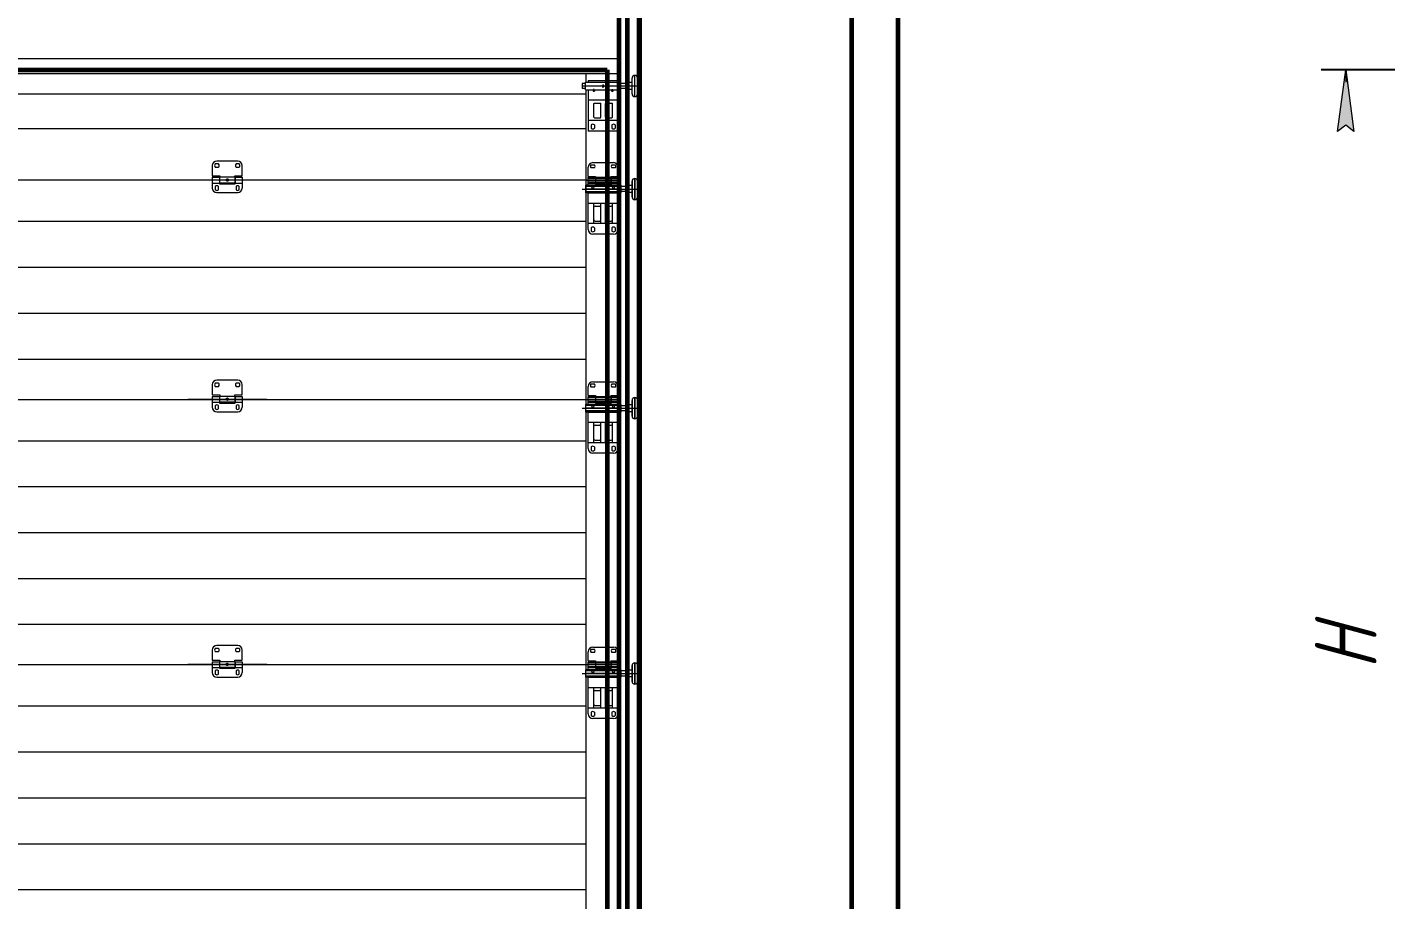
# Model space of a CAD drawing. Header units: millimetres. Extents: x 0 to 1680, y 0 to 594.
# Drawn here: x 110.4 to 220.8, y 412 to 482.9 of the extents above; entities that cross this region are included whole.
import ezdxf

# ---------------------------------------------------------------- set-up
doc = ezdxf.new("R2010")
doc.units = ezdxf.units.MM
for name, pattern in [('K5LT_AXLED', [19.5, 15, -1.5, 1.5, -1.5]), ('K5LT_BASIC', [0]), ('K5LT_THIN', [0]), ('K5LT_THIN_INCLUDED_TO_HATCHING', [0])]:
    doc.linetypes.add(name, pattern=pattern)
doc.layers.add('Системный слой', color=7, linetype='Continuous')
doc.styles.add('KDIMTEXTSTYLE', font='GOST_AU.SHX', dxfattribs={"width": 0.96, "oblique": 15, "height": 5})
doc.dimstyles.new('KDIMSTYLE (0.03)', dxfattribs={"dimtxt": 5, "dimasz": 1, "dimexe": 2, "dimexo": 0, "dimgap": 1, "dimtad": 1, "dimlfac": 40, "dimtxsty": 'KDIMTEXTSTYLE', "dimsah": 1, "dimcen": 0, "dimdle": 1, "dimadec": 0, "dimazin": 0, "dimtfac": 0.667, "dimtmove": 0, "dimatfit": 3, "dimfxl": 1, "dimtvp": 1, "dimtolj": 1, "dimtzin": 0, "dimarcsym": 0})

# ---------------------------------------------------------------- blocks, each defined once
blk = doc.blocks.new('U6')
at = {"layer": 'Системный слой', "color": 7, "linetype": 'K5LT_THIN_INCLUDED_TO_HATCHING', "lineweight": 18}
for p, q in [((157.01, 467), (157.01, 468.65)), ((157.39, 467), (157.39, 468.65))]:
    blk.add_line(p, q, dxfattribs=at)
blk = doc.blocks.new('U7')
at = {"layer": 'Системный слой', "color": 7, "linetype": 'K5LT_THIN_INCLUDED_TO_HATCHING', "lineweight": 18}
for p, q in [((156.45, 467), (156.45, 468.65)), ((157.95, 467), (157.95, 468.65))]:
    blk.add_line(p, q, dxfattribs=at)
blk = doc.blocks.new('U8')
at = {"layer": 'Системный слой', "color": 7, "linetype": 'K5LT_THIN_INCLUDED_TO_HATCHING', "lineweight": 18}
for p, q in [((157.01, 449.19), (157.01, 450.84)), ((157.39, 449.19), (157.39, 450.84))]:
    blk.add_line(p, q, dxfattribs=at)
blk = doc.blocks.new('U9')
at = {"layer": 'Системный слой', "color": 7, "linetype": 'K5LT_THIN_INCLUDED_TO_HATCHING', "lineweight": 18}
for p, q in [((156.45, 449.19), (156.45, 450.84)), ((157.95, 449.19), (157.95, 450.84))]:
    blk.add_line(p, q, dxfattribs=at)
blk = doc.blocks.new('U10')
at = {"layer": 'Системный слой', "color": 7, "linetype": 'K5LT_THIN_INCLUDED_TO_HATCHING', "lineweight": 18}
for p, q in [((157.01, 427.63), (157.01, 429.27)), ((157.39, 427.63), (157.39, 429.27))]:
    blk.add_line(p, q, dxfattribs=at)
blk = doc.blocks.new('U11')
at = {"layer": 'Системный слой', "color": 7, "linetype": 'K5LT_THIN_INCLUDED_TO_HATCHING', "lineweight": 18}
for p, q in [((156.45, 427.63), (156.45, 429.27)), ((157.95, 427.63), (157.95, 429.27))]:
    blk.add_line(p, q, dxfattribs=at)
blk = doc.blocks.new('KDIMARROW_01')
at = {"layer": 'Системный слой'}
blk.add_hatch(color=0, dxfattribs=at).paths.add_polyline_path([(0, 0), (-5, 0.66), (-4.5, 0), (-5, -0.66)])
at = {"layer": 'Системный слой', "color": 0, "linetype": 'K5LT_THIN', "lineweight": 18}
for p, q in [((-4.5, 0), (-5, 0.66)), ((-5, 0.66), (0, 0)), ((0, 0), (-5, -0.66)), ((-5, -0.66), (-4.5, 0)), ((0, 0), (-1, 0))]:
    blk.add_line(p, q, dxfattribs=at)

msp = doc.modelspace()

# ---------------------------------------------------------------- linework, layer by layer
at = {"layer": 'Системный слой', "color": 5, "linetype": 'K5LT_BASIC', "lineweight": 60, "true_color": 0x0000ff}
for p, q in [((181.14574, 576.26284), (181.14574, 381.97534)), ((177.39574, 385.72534), (177.39574, 572.51284)), ((158.49574, 390.02559), (158.49574, 565.95034)), ((159.17074, 390.02559), (159.17074, 565.95034)), ((160.10824, 565.95034), (160.10824, 389.93578)), ((160.18324, 389.93578), (160.18324, 565.95034)), ((63.77074, 479.47534), (157.52074, 479.47534)), ((157.52074, 479.47534), (157.52074, 385.72534))]:
    msp.add_line(p, q, dxfattribs=at)
at = {"layer": 'Системный слой', "color": 7, "linetype": 'K5LT_THIN_INCLUDED_TO_HATCHING', "lineweight": 18}
for p, q in [((74.28772, 480.41284), (140.41086, 480.41284)), ((133.98022, 480.41284), (158.49574, 480.41284)), ((158.49574, 386.77146), (158.49574, 480.41284)), ((74.28772, 479.17534), (140.41086, 479.17534)), ((133.98022, 479.17534), (158.49574, 479.17534)), ((155.83216, 478.48786), (155.83216, 479.17534)), ((155.49574, 478.3752), (155.49574, 477.9627)), ((155.77699, 478.3752), (155.49574, 478.3752)), ((155.49574, 478.16895), (159.99574, 478.16895)), ((155.77699, 478.48786), (158.62699, 478.48786)), ((155.77699, 477.85004), (155.77699, 478.48786)), ((155.98324, 478.61879), (158.42074, 478.61879)), ((155.98324, 478.61879), (155.98324, 478.48786)), ((157.20199, 478.00347), (157.20199, 478.29962)), ((158.42074, 478.61879), (158.42074, 478.48786)), ((158.62699, 477.85004), (158.62699, 478.48786)), ((159.05824, 478.3752), (158.62699, 478.3752)), ((159.05824, 478.4502), (159.05824, 477.8877)), ((159.05824, 478.4502), (159.30199, 478.4502)), ((159.54574, 478.4502), (159.30199, 478.4502)), ((159.54574, 477.53145), (159.54574, 478.80645)), ((159.77074, 477.30645), (159.77074, 479.03145)), ((159.99574, 477.53145), (159.99574, 478.80645)), ((155.82411, 477.50733), (65.48661, 477.50733)), ((155.77699, 477.9627), (155.49574, 477.9627)), ((155.77699, 477.85004), (158.62699, 477.85004)), ((155.83216, 452.28396), (155.83216, 477.85004)), ((155.98324, 477.85004), (155.98324, 474.49379)), ((155.98324, 477.04415), (158.42074, 477.04415)), ((155.98324, 477.04415), (158.42074, 477.04415)), ((156.45199, 477.68955), (156.45199, 477.93169)), ((157.95199, 477.70384), (157.95199, 477.91546)), ((158.42074, 477.85004), (158.42074, 474.49379)), ((159.05824, 477.9627), (158.62699, 477.9627)), ((159.05824, 477.8877), (159.30199, 477.8877)), ((159.54574, 477.8877), (159.30199, 477.8877)), ((156.45199, 476.74507), (156.48949, 476.78257)), ((156.45199, 475.62775), (156.45199, 476.74507)), ((156.48949, 476.78257), (156.97699, 476.78257)), ((156.97699, 476.78257), (157.01449, 476.74507)), ((157.01449, 475.62775), (157.01449, 476.74507)), ((157.38949, 476.74507), (157.42699, 476.78257)), ((157.38949, 475.62775), (157.38949, 476.74507)), ((157.42699, 476.78257), (157.91449, 476.78257)), ((157.91449, 476.78257), (157.95199, 476.74507)), ((157.95199, 475.62775), (157.95199, 476.74507)), ((155.98324, 475.37932), (158.42074, 475.37932)), ((156.22699, 475.00269), (156.22699, 474.73489)), ((156.45199, 475.62775), (156.48949, 475.59025)), ((156.48949, 475.59025), (156.97699, 475.59025)), ((156.48949, 475.00269), (156.48949, 474.73489)), ((156.97699, 475.59025), (157.01449, 475.62775)), ((157.38949, 475.62775), (157.42699, 475.59025)), ((157.42699, 475.59025), (157.91449, 475.59025)), ((157.91449, 475.59025), (157.95199, 475.62775)), ((157.91449, 475.00269), (157.91449, 474.73489)), ((158.17699, 475.00269), (158.17699, 474.73489)), ((155.82411, 474.67608), (65.48661, 474.67608)), ((158.42074, 474.49379), (155.98324, 474.49379)), ((125.43949, 471.69396), (125.43949, 470.86896)), ((125.94839, 471.82521), (125.68059, 471.82521)), ((125.68059, 471.56271), (125.94839, 471.56271)), ((127.50199, 472.06896), (125.81449, 472.06896)), ((127.63589, 471.82521), (127.36809, 471.82521)), ((127.36809, 471.56271), (127.63589, 471.56271)), ((127.87699, 470.86896), (127.87699, 471.69396)), ((155.98324, 470.80896), (155.98324, 471.55896)), ((156.22434, 471.76521), (156.49214, 471.76521)), ((156.49214, 471.50271), (156.22434, 471.50271)), ((156.35824, 471.93396), (158.04574, 471.93396)), ((157.91184, 471.76521), (158.17964, 471.76521)), ((158.17964, 471.50271), (157.91184, 471.50271)), ((158.42074, 470.80896), (158.42074, 471.55896)), ((155.86234, 470.50896), (65.52484, 470.50896)), ((125.43949, 470.86896), (126.03949, 470.86896)), ((125.43949, 470.74334), (125.43949, 470.27459)), ((125.43949, 470.74334), (126.02074, 470.74334)), ((126.02074, 470.74334), (126.02074, 470.27459)), ((126.03949, 470.64021), (126.02074, 470.64021)), ((126.03949, 470.37771), (126.02074, 470.37771)), ((126.03949, 470.86896), (126.03949, 470.74896)), ((126.03949, 470.26896), (126.03949, 470.74896)), ((127.27699, 470.74896), (126.03949, 470.74896)), ((127.27699, 470.86896), (127.87699, 470.86896)), ((127.27699, 470.74896), (127.27699, 470.86896)), ((127.27699, 470.74896), (127.27699, 470.26896)), ((127.29574, 470.64021), (127.27699, 470.64021)), ((127.29574, 470.37771), (127.27699, 470.37771)), ((127.29574, 470.74334), (127.87699, 470.74334)), ((127.29574, 470.74334), (127.29574, 470.27459)), ((127.87699, 470.74334), (127.87699, 470.27459)), ((155.84164, 470.50896), (156.70854, 470.50896)), ((158.53324, 470.48084), (155.90824, 470.48084)), ((155.98324, 470.80896), (156.58324, 470.80896)), ((155.98324, 470.74379), (158.42074, 470.74379)), ((155.98324, 470.74334), (156.56449, 470.74334)), ((155.98324, 470.09646), (155.98324, 470.74334)), ((155.98324, 470.64959), (157.83949, 470.64959)), ((155.98324, 470.36834), (157.83949, 470.36834)), ((156.56449, 470.74334), (156.56449, 470.19675)), ((156.56449, 470.64959), (156.58324, 470.64959)), ((156.56449, 470.36834), (156.58324, 470.36834)), ((156.58324, 470.80896), (156.58324, 470.27459)), ((156.58324, 470.74334), (157.82074, 470.74334)), ((157.75369, 470.50896), (158.60302, 470.50896)), ((157.82074, 470.80896), (158.42074, 470.80896)), ((157.82074, 470.80896), (157.82074, 470.27459)), ((157.82074, 470.64959), (157.83949, 470.64959)), ((157.82074, 470.36834), (157.83949, 470.36834)), ((157.83949, 470.74334), (157.83949, 470.19675)), ((157.83949, 470.74334), (158.42074, 470.74334)), ((157.83949, 470.64959), (158.42074, 470.64959)), ((157.83949, 470.36834), (158.42074, 470.36834)), ((158.42074, 470.74334), (158.42074, 470.09646)), ((159.54574, 469.14959), (159.54574, 470.42459)), ((159.54574, 470.42459), (159.54574, 469.14959)), ((159.77074, 468.92459), (159.77074, 470.64959)), ((159.77074, 470.64959), (159.77074, 468.92459)), ((159.99574, 469.14959), (159.99574, 470.42459)), ((159.99574, 470.42459), (159.99574, 469.14959)), ((125.43949, 470.27459), (126.02074, 470.27459)), ((125.43949, 470.27459), (125.43949, 469.87146)), ((125.68324, 470.00536), (125.68324, 469.73756)), ((125.81449, 469.49646), (127.50199, 469.49646)), ((125.94574, 469.73756), (125.94574, 470.00536)), ((126.02074, 470.27459), (126.02074, 470.20896)), ((126.02074, 470.20896), (127.29574, 470.20896)), ((127.27699, 470.26896), (126.03949, 470.26896)), ((127.29574, 470.27459), (127.87699, 470.27459)), ((127.29574, 470.20896), (127.29574, 470.27459)), ((127.37074, 470.00536), (127.37074, 469.73756)), ((127.63324, 469.73756), (127.63324, 470.00536)), ((127.87699, 470.27459), (127.87699, 469.87146)), ((155.49574, 469.78709), (159.99574, 469.78709)), ((155.49574, 469.78709), (159.99574, 469.78709)), ((155.77699, 470.09646), (155.77699, 469.47771)), ((158.62699, 470.09646), (155.77699, 470.09646)), ((158.62699, 470.00271), (155.77699, 470.00271)), ((158.62699, 469.78709), (155.77699, 469.78709)), ((158.62699, 469.57146), (155.77699, 469.57146)), ((158.62699, 469.47771), (155.77699, 469.47771)), ((155.98324, 470.27459), (156.56449, 470.27459)), ((155.98324, 466.50584), (155.98324, 469.47771)), ((155.98324, 469.47771), (158.42074, 469.47771)), ((157.83949, 470.19675), (156.56449, 470.19675)), ((156.58324, 470.27459), (157.82074, 470.27459)), ((157.83949, 470.27459), (158.42074, 470.27459)), ((158.42074, 469.47771), (158.42074, 466.50584)), ((158.62699, 470.09646), (158.62699, 469.47771)), ((159.05824, 469.99334), (158.62699, 469.99334)), ((159.05824, 469.99334), (158.62699, 469.99334)), ((159.05824, 469.58084), (158.62699, 469.58084)), ((159.05824, 469.58084), (158.62699, 469.58084)), ((159.05824, 470.06834), (159.05824, 469.50584)), ((159.05824, 470.06834), (159.30199, 470.06834)), ((159.05824, 469.50584), (159.05824, 470.06834)), ((159.05824, 470.06834), (159.30199, 470.06834)), ((159.05824, 469.50584), (159.30199, 469.50584)), ((159.05824, 469.50584), (159.30199, 469.50584)), ((159.54574, 470.06834), (159.30199, 470.06834)), ((159.54574, 470.06834), (159.30199, 470.06834)), ((159.54574, 469.50584), (159.30199, 469.50584)), ((159.54574, 469.50584), (159.30199, 469.50584)), ((155.98324, 468.64753), (158.42074, 468.64753)), ((156.54574, 468.40917), (156.92074, 468.40917)), ((157.48324, 468.40917), (157.85824, 468.40917)), ((155.82411, 467.13858), (65.48661, 467.13858)), ((155.98324, 467.00438), (158.42074, 467.00438)), ((156.54574, 467.18542), (156.92074, 467.18542)), ((157.48324, 467.18542), (157.85824, 467.18542)), ((156.22699, 466.63974), (156.22699, 466.37194)), ((158.04574, 466.13084), (156.35824, 466.13084)), ((156.48949, 466.63974), (156.48949, 466.37194)), ((157.91449, 466.63974), (157.91449, 466.37194)), ((158.17699, 466.63974), (158.17699, 466.37194)), ((155.82411, 463.40733), (65.48661, 463.40733)), ((155.82411, 459.67608), (65.48661, 459.67608)), ((155.82411, 455.94483), (65.48661, 455.94483)), ((155.82411, 455.94483), (65.48661, 455.94483)), ((125.43949, 453.88146), (125.43949, 453.05646)), ((125.94839, 454.01271), (125.68059, 454.01271)), ((125.68059, 453.75021), (125.94839, 453.75021)), ((127.50199, 454.25646), (125.81449, 454.25646)), ((127.63589, 454.01271), (127.36809, 454.01271)), ((127.36809, 453.75021), (127.63589, 453.75021)), ((127.87699, 453.05646), (127.87699, 453.88146)), ((155.98324, 452.99646), (155.98324, 453.74646)), ((156.22434, 453.95271), (156.49214, 453.95271)), ((156.35824, 454.12146), (158.04574, 454.12146)), ((157.91184, 453.95271), (158.17964, 453.95271)), ((158.42074, 452.99646), (158.42074, 453.74646)), ((62.83324, 452.69646), (155.83216, 452.69646)), ((125.43949, 453.05646), (126.03949, 453.05646)), ((125.43949, 452.93084), (125.43949, 452.46209)), ((125.43949, 452.93084), (126.02074, 452.93084)), ((126.02074, 452.93084), (126.02074, 452.46209)), ((126.03949, 452.82771), (126.02074, 452.82771)), ((126.03949, 453.05646), (126.03949, 452.93646)), ((126.03949, 452.45646), (126.03949, 452.93646)), ((127.27699, 452.93646), (126.03949, 452.93646)), ((127.27699, 453.05646), (127.87699, 453.05646)), ((127.27699, 452.93646), (127.27699, 453.05646)), ((127.27699, 452.93646), (127.27699, 452.45646)), ((127.29574, 452.82771), (127.27699, 452.82771)), ((127.29574, 452.93084), (127.87699, 452.93084)), ((127.29574, 452.93084), (127.29574, 452.46209)), ((127.87699, 452.93084), (127.87699, 452.46209)), ((155.84164, 452.69646), (156.70854, 452.69646)), ((158.53324, 452.66834), (155.90824, 452.66834)), ((155.98324, 452.99646), (156.58324, 452.99646)), ((155.98324, 452.93084), (156.56449, 452.93084)), ((155.98324, 452.28396), (155.98324, 452.93084)), ((155.98324, 452.83709), (157.83949, 452.83709)), ((156.49214, 453.69021), (156.22434, 453.69021)), ((156.56449, 452.93084), (156.56449, 452.38425)), ((156.56449, 452.83709), (156.58324, 452.83709)), ((156.58324, 452.99646), (156.58324, 452.46209)), ((156.58324, 452.93084), (157.82074, 452.93084)), ((157.75369, 452.69646), (158.60302, 452.69646)), ((157.82074, 452.99646), (158.42074, 452.99646)), ((157.82074, 452.99646), (157.82074, 452.46209)), ((157.82074, 452.83709), (157.83949, 452.83709)), ((157.83949, 452.93084), (157.83949, 452.38425)), ((157.83949, 452.93084), (158.42074, 452.93084)), ((157.83949, 452.83709), (158.42074, 452.83709)), ((158.17964, 453.69021), (157.91184, 453.69021)), ((158.42074, 452.93084), (158.42074, 452.28396)), ((159.77074, 451.11209), (159.77074, 452.83709)), ((159.77074, 452.83709), (159.77074, 451.11209)), ((125.43949, 452.46209), (126.02074, 452.46209)), ((125.43949, 452.46209), (125.43949, 452.05896)), ((125.68324, 452.19286), (125.68324, 451.92506)), ((125.81449, 451.68396), (127.50199, 451.68396)), ((125.94574, 451.92506), (125.94574, 452.19286)), ((126.03949, 452.56521), (126.02074, 452.56521)), ((126.02074, 452.46209), (126.02074, 452.39646)), ((126.02074, 452.39646), (127.29574, 452.39646)), ((127.27699, 452.45646), (126.03949, 452.45646)), ((127.29574, 452.56521), (127.27699, 452.56521)), ((127.29574, 452.46209), (127.87699, 452.46209)), ((127.29574, 452.39646), (127.29574, 452.46209)), ((127.37074, 452.19286), (127.37074, 451.92506)), ((127.63324, 451.92506), (127.63324, 452.19286)), ((127.87699, 452.46209), (127.87699, 452.05896)), ((155.49574, 451.97459), (159.99574, 451.97459)), ((155.49574, 451.97459), (159.99574, 451.97459)), ((155.77699, 452.28396), (155.77699, 451.66521)), ((158.62699, 452.28396), (155.77699, 452.28396)), ((158.62699, 452.19021), (155.77699, 452.19021)), ((158.62699, 451.97459), (155.77699, 451.97459)), ((158.62699, 451.75896), (155.77699, 451.75896)), ((158.62699, 451.66521), (155.77699, 451.66521)), ((155.83216, 430.72146), (155.83216, 451.66521)), ((155.98324, 452.55584), (157.83949, 452.55584)), ((155.98324, 452.46209), (156.56449, 452.46209)), ((155.98324, 448.69334), (155.98324, 451.66521)), ((155.98324, 451.66521), (158.42074, 451.66521)), ((156.56449, 452.55584), (156.58324, 452.55584)), ((157.83949, 452.38425), (156.56449, 452.38425)), ((156.58324, 452.46209), (157.82074, 452.46209)), ((157.82074, 452.55584), (157.83949, 452.55584)), ((157.83949, 452.55584), (158.42074, 452.55584)), ((157.83949, 452.46209), (158.42074, 452.46209)), ((158.42074, 451.66521), (158.42074, 448.69334)), ((158.62699, 452.28396), (158.62699, 451.66521)), ((159.05824, 452.18084), (158.62699, 452.18084)), ((159.05824, 452.18084), (158.62699, 452.18084)), ((159.05824, 451.76834), (158.62699, 451.76834)), ((159.05824, 451.76834), (158.62699, 451.76834)), ((159.05824, 452.25584), (159.05824, 451.69334)), ((159.05824, 452.25584), (159.30199, 452.25584)), ((159.05824, 451.69334), (159.05824, 452.25584)), ((159.05824, 452.25584), (159.30199, 452.25584)), ((159.05824, 451.69334), (159.30199, 451.69334)), ((159.05824, 451.69334), (159.30199, 451.69334)), ((159.54574, 452.25584), (159.30199, 452.25584)), ((159.54574, 452.25584), (159.30199, 452.25584)), ((159.54574, 451.69334), (159.30199, 451.69334)), ((159.54574, 451.69334), (159.30199, 451.69334)), ((159.54574, 451.33709), (159.54574, 452.61209)), ((159.54574, 452.61209), (159.54574, 451.33709)), ((159.99574, 451.33709), (159.99574, 452.61209)), ((159.99574, 452.61209), (159.99574, 451.33709)), ((155.98324, 450.83503), (158.42074, 450.83503)), ((156.54574, 450.59667), (156.92074, 450.59667)), ((157.48324, 450.59667), (157.85824, 450.59667)), ((156.54574, 449.37292), (156.92074, 449.37292)), ((157.48324, 449.37292), (157.85824, 449.37292)), ((155.82411, 449.30733), (65.48661, 449.30733)), ((155.98324, 449.19188), (158.42074, 449.19188)), ((156.22699, 448.82724), (156.22699, 448.55944)), ((158.04574, 448.31834), (156.35824, 448.31834)), ((156.48949, 448.82724), (156.48949, 448.55944)), ((157.91449, 448.82724), (157.91449, 448.55944)), ((158.17699, 448.82724), (158.17699, 448.55944)), ((155.82411, 445.57608), (65.48661, 445.57608)), ((155.82411, 441.84483), (65.48661, 441.84483)), ((155.82411, 438.11358), (65.48661, 438.11358)), ((155.82411, 434.38233), (65.48661, 434.38233)), ((125.43949, 432.31896), (125.43949, 431.49396)), ((125.94839, 432.45021), (125.68059, 432.45021)), ((125.68059, 432.18771), (125.94839, 432.18771)), ((127.50199, 432.69396), (125.81449, 432.69396)), ((127.63589, 432.45021), (127.36809, 432.45021)), ((127.36809, 432.18771), (127.63589, 432.18771)), ((127.87699, 431.49396), (127.87699, 432.31896)), ((155.98324, 431.43396), (155.98324, 432.18396)), ((156.22434, 432.39021), (156.49214, 432.39021)), ((156.49214, 432.12771), (156.22434, 432.12771)), ((156.35824, 432.55896), (158.04574, 432.55896)), ((157.91184, 432.39021), (158.17964, 432.39021)), ((158.17964, 432.12771), (157.91184, 432.12771)), ((158.42074, 431.43396), (158.42074, 432.18396)), ((65.49682, 431.13396), (155.83216, 431.13396)), ((125.43949, 431.49396), (126.03949, 431.49396)), ((125.43949, 431.36834), (125.43949, 430.89959)), ((125.43949, 431.36834), (126.02074, 431.36834)), ((125.43949, 430.89959), (126.02074, 430.89959)), ((125.43949, 430.89959), (125.43949, 430.49646)), ((125.68324, 430.63036), (125.68324, 430.36256)), ((125.94574, 430.36256), (125.94574, 430.63036)), ((126.02074, 431.36834), (126.02074, 430.89959)), ((126.03949, 431.26521), (126.02074, 431.26521)), ((126.03949, 431.00271), (126.02074, 431.00271)), ((126.02074, 430.89959), (126.02074, 430.83396)), ((126.02074, 430.83396), (127.29574, 430.83396)), ((126.03949, 431.49396), (126.03949, 431.37396)), ((126.03949, 430.89396), (126.03949, 431.37396)), ((127.27699, 431.37396), (126.03949, 431.37396)), ((127.27699, 430.89396), (126.03949, 430.89396)), ((127.27699, 431.49396), (127.87699, 431.49396)), ((127.27699, 431.37396), (127.27699, 431.49396)), ((127.27699, 431.37396), (127.27699, 430.89396)), ((127.29574, 431.26521), (127.27699, 431.26521)), ((127.29574, 431.00271), (127.27699, 431.00271)), ((127.29574, 431.36834), (127.87699, 431.36834)), ((127.29574, 431.36834), (127.29574, 430.89959)), ((127.29574, 430.89959), (127.87699, 430.89959)), ((127.29574, 430.83396), (127.29574, 430.89959)), ((127.37074, 430.63036), (127.37074, 430.36256)), ((127.63324, 430.36256), (127.63324, 430.63036)), ((127.87699, 431.36834), (127.87699, 430.89959)), ((127.87699, 430.89959), (127.87699, 430.49646)), ((155.77699, 430.72146), (155.77699, 430.10271)), ((158.62699, 430.72146), (155.77699, 430.72146)), ((158.62699, 430.62771), (155.77699, 430.62771)), ((155.84164, 431.13396), (156.70854, 431.13396)), ((158.53324, 431.10584), (155.90824, 431.10584)), ((155.98324, 431.43396), (156.58324, 431.43396)), ((155.98324, 431.36834), (156.56449, 431.36834)), ((155.98324, 430.72146), (155.98324, 431.36834)), ((155.98324, 431.27459), (157.83949, 431.27459)), ((155.98324, 430.99334), (157.83949, 430.99334)), ((155.98324, 430.89959), (156.56449, 430.89959)), ((156.56449, 431.36834), (156.56449, 430.82175)), ((156.56449, 431.27459), (156.58324, 431.27459)), ((156.56449, 430.99334), (156.58324, 430.99334)), ((157.83949, 430.82175), (156.56449, 430.82175)), ((156.58324, 431.43396), (156.58324, 430.89959)), ((156.58324, 431.36834), (157.82074, 431.36834)), ((156.58324, 430.89959), (157.82074, 430.89959)), ((157.75369, 431.13396), (158.60302, 431.13396)), ((157.82074, 431.43396), (158.42074, 431.43396)), ((157.82074, 431.43396), (157.82074, 430.89959)), ((157.82074, 431.27459), (157.83949, 431.27459)), ((157.82074, 430.99334), (157.83949, 430.99334)), ((157.83949, 431.36834), (157.83949, 430.82175)), ((157.83949, 431.36834), (158.42074, 431.36834)), ((157.83949, 431.27459), (158.42074, 431.27459)), ((157.83949, 430.99334), (158.42074, 430.99334)), ((157.83949, 430.89959), (158.42074, 430.89959)), ((158.42074, 431.36834), (158.42074, 430.72146)), ((158.62699, 430.72146), (158.62699, 430.10271)), ((159.05824, 430.61834), (158.62699, 430.61834)), ((159.05824, 430.61834), (158.62699, 430.61834)), ((159.05824, 430.69334), (159.05824, 430.13084)), ((159.05824, 430.69334), (159.30199, 430.69334)), ((159.05824, 430.13084), (159.05824, 430.69334)), ((159.05824, 430.69334), (159.30199, 430.69334)), ((159.54574, 430.69334), (159.30199, 430.69334)), ((159.54574, 430.69334), (159.30199, 430.69334)), ((159.54574, 429.77459), (159.54574, 431.04959)), ((159.54574, 431.04959), (159.54574, 429.77459)), ((159.77074, 429.54959), (159.77074, 431.27459)), ((159.77074, 431.27459), (159.77074, 429.54959)), ((159.99574, 429.77459), (159.99574, 431.04959)), ((159.99574, 431.04959), (159.99574, 429.77459)), ((125.81449, 430.12146), (127.50199, 430.12146)), ((155.49574, 430.41209), (159.99574, 430.41209)), ((155.49574, 430.41209), (159.99574, 430.41209)), ((158.62699, 430.41209), (155.77699, 430.41209)), ((158.62699, 430.19646), (155.77699, 430.19646)), ((158.62699, 430.10271), (155.77699, 430.10271)), ((155.83216, 409.37459), (155.83216, 430.10271)), ((155.98324, 427.13084), (155.98324, 430.10271)), ((155.98324, 430.10271), (158.42074, 430.10271)), ((158.42074, 430.10271), (158.42074, 427.13084)), ((159.05824, 430.20584), (158.62699, 430.20584)), ((159.05824, 430.20584), (158.62699, 430.20584)), ((159.05824, 430.13084), (159.30199, 430.13084)), ((159.05824, 430.13084), (159.30199, 430.13084)), ((159.54574, 430.13084), (159.30199, 430.13084)), ((159.54574, 430.13084), (159.30199, 430.13084)), ((155.98324, 429.27253), (158.42074, 429.27253)), ((156.54574, 429.03417), (156.92074, 429.03417)), ((157.48324, 429.03417), (157.85824, 429.03417)), ((155.82411, 427.7449), (65.48661, 427.7449)), ((155.98324, 427.62938), (158.42074, 427.62938)), ((156.22699, 427.26474), (156.22699, 426.99694)), ((156.48949, 427.26474), (156.48949, 426.99694)), ((156.54574, 427.81042), (156.92074, 427.81042)), ((157.48324, 427.81042), (157.85824, 427.81042)), ((157.91449, 427.26474), (157.91449, 426.99694)), ((158.17699, 427.26474), (158.17699, 426.99694)), ((158.04574, 426.75584), (156.35824, 426.75584)), ((155.82411, 424.01365), (65.48661, 424.01365)), ((155.82411, 420.2824), (65.48661, 420.2824)), ((155.82411, 416.55115), (65.48661, 416.55115)), ((155.82411, 412.8199), (65.48661, 412.8199))]:
    msp.add_line(p, q, dxfattribs=at)
at = {"layer": 'Системный слой', "color": 30, "linetype": 'K5LT_AXLED', "lineweight": 18, "true_color": 0xff8000}
for p, q in [((129.87699, 470.50896), (123.43949, 470.50896)), ((129.87699, 452.69646), (123.43949, 452.69646)), ((129.87699, 431.13396), (123.43949, 431.13396))]:
    msp.add_line(p, q, dxfattribs=at)
at = {"layer": 'Системный слой', "color": 7, "linetype": 'K5LT_THIN_INCLUDED_TO_HATCHING', "lineweight": 18}
for centre, radius in [((157.20199, 478.16895), 0.075), ((156.35824, 469.91834), 0.07875), ((158.04574, 469.91834), 0.07875), ((156.35824, 452.10584), 0.07875), ((158.04574, 452.10584), 0.07875), ((156.35824, 430.54334), 0.07875), ((158.04574, 430.54334), 0.07875)]:
    msp.add_circle(centre, radius, dxfattribs=at)
for centre, radius, start, end in [((159.77074, 478.80645), 0.225, 0, 180), ((159.77074, 478.80645), 0.225, 0, 180), ((156.45199, 477.85004), 0.09375, 180, 0), ((157.95199, 477.85004), 0.09375, 180, 0), ((159.77074, 477.53145), 0.225, 180, 0), ((156.35824, 474.86879), 0.1875, 45.572996, 134.427004), ((156.35824, 474.86879), 0.1875, 225.572996, 314.427004), ((158.04574, 474.86879), 0.1875, 45.572996, 134.427004), ((158.04574, 474.86879), 0.1875, 225.572996, 314.427004), ((125.81449, 471.69396), 0.375, 90, 180), ((125.81449, 471.69396), 0.1875, 135.572996, 224.427004), ((125.81449, 471.69396), 0.1875, 315.572996, 44.427004), ((127.50199, 471.69396), 0.1875, 135.572996, 224.427004), ((127.50199, 471.69396), 0.375, 0, 90), ((127.50199, 471.69396), 0.1875, 315.572996, 44.427004), ((156.35824, 471.55896), 0.375, 90, 180), ((156.35824, 471.63396), 0.1875, 135.572996, 224.427004), ((156.35824, 471.63396), 0.1875, 315.572996, 44.427004), ((158.04574, 471.63396), 0.1875, 135.572996, 224.427004), ((158.04574, 471.55896), 0.375, 0, 90), ((158.04574, 471.63396), 0.1875, 315.572996, 44.427004), ((126.71532, 470.52336), 0.13208, 179.9945205, 186.2571), ((126.60106, 470.52336), 0.13218, 353.7452877, 0.00325), ((159.77074, 470.42459), 0.225, 0, 180), ((159.77074, 470.42459), 0.225, 0, 180), ((159.77074, 470.42459), 0.225, 0, 180), ((125.81449, 469.87146), 0.375, 180, 270), ((125.81449, 469.87146), 0.1875, 45.572996, 134.427004), ((125.81449, 469.87146), 0.1875, 225.572996, 314.427004), ((127.50199, 469.87146), 0.1875, 45.572996, 134.427004), ((127.50199, 469.87146), 0.1875, 225.572996, 314.427004), ((127.50199, 469.87146), 0.375, 270, 0), ((156.54574, 468.31542), 0.09375, 90, 180), ((156.92074, 468.31542), 0.09375, 0, 90), ((157.48324, 468.31542), 0.09375, 90, 180), ((157.85824, 468.31542), 0.09375, 0, 90), ((159.77074, 469.14959), 0.225, 180, 0), ((159.77074, 469.14959), 0.225, 180, 0), ((159.77074, 469.14959), 0.225, 180, 0), ((156.54574, 467.27917), 0.09375, 180, 270), ((156.92074, 467.27917), 0.09375, 270, 0), ((157.48324, 467.27917), 0.09375, 180, 270), ((157.85824, 467.27917), 0.09375, 270, 0), ((156.35824, 466.50584), 0.375, 180, 270), ((156.35824, 466.50584), 0.1875, 45.572996, 134.427004), ((156.35824, 466.50584), 0.1875, 225.572996, 314.427004), ((158.04574, 466.50584), 0.1875, 45.572996, 134.427004), ((158.04574, 466.50584), 0.1875, 225.572996, 314.427004), ((158.04574, 466.50584), 0.375, 270, 0), ((125.81449, 453.88146), 0.375, 90, 180), ((125.81449, 453.88146), 0.1875, 135.572996, 224.427004), ((125.81449, 453.88146), 0.1875, 315.572996, 44.427004), ((127.50199, 453.88146), 0.1875, 135.572996, 224.427004), ((127.50199, 453.88146), 0.375, 0, 90), ((127.50199, 453.88146), 0.1875, 315.572996, 44.427004), ((156.35824, 453.74646), 0.375, 90, 180), ((156.35824, 453.82146), 0.1875, 135.572996, 224.427004), ((156.35824, 453.82146), 0.1875, 315.572996, 44.427004), ((158.04574, 453.82146), 0.1875, 135.572996, 224.427004), ((158.04574, 453.74646), 0.375, 0, 90), ((158.04574, 453.82146), 0.1875, 315.572996, 44.427004), ((126.71532, 452.71086), 0.13208, 179.9945205, 186.2571), ((126.60106, 452.71086), 0.13218, 353.7452877, 0.00325), ((159.77074, 452.61209), 0.225, 0, 180), ((159.77074, 452.61209), 0.225, 0, 180), ((159.77074, 452.61209), 0.225, 0, 180), ((125.81449, 452.05896), 0.375, 180, 270), ((125.81449, 452.05896), 0.1875, 45.572996, 134.427004), ((125.81449, 452.05896), 0.1875, 225.572996, 314.427004), ((127.50199, 452.05896), 0.1875, 45.572996, 134.427004), ((127.50199, 452.05896), 0.1875, 225.572996, 314.427004), ((127.50199, 452.05896), 0.375, 270, 0), ((156.54574, 450.50292), 0.09375, 90, 180), ((156.92074, 450.50292), 0.09375, 0, 90), ((157.48324, 450.50292), 0.09375, 90, 180), ((157.85824, 450.50292), 0.09375, 0, 90), ((159.77074, 451.33709), 0.225, 180, 0), ((159.77074, 451.33709), 0.225, 180, 0), ((159.77074, 451.33709), 0.225, 180, 0), ((156.54574, 449.46667), 0.09375, 180, 270), ((156.92074, 449.46667), 0.09375, 270, 0), ((157.48324, 449.46667), 0.09375, 180, 270), ((157.85824, 449.46667), 0.09375, 270, 0), ((156.35824, 448.69334), 0.375, 180, 270), ((156.35824, 448.69334), 0.1875, 45.572996, 134.427004), ((156.35824, 448.69334), 0.1875, 225.572996, 314.427004), ((158.04574, 448.69334), 0.1875, 45.572996, 134.427004), ((158.04574, 448.69334), 0.1875, 225.572996, 314.427004), ((158.04574, 448.69334), 0.375, 270, 0), ((125.81449, 432.31896), 0.375, 90, 180), ((125.81449, 432.31896), 0.1875, 135.572996, 224.427004), ((125.81449, 432.31896), 0.1875, 315.572996, 44.427004), ((127.50199, 432.31896), 0.1875, 135.572996, 224.427004), ((127.50199, 432.31896), 0.375, 0, 90), ((127.50199, 432.31896), 0.1875, 315.572996, 44.427004), ((156.35824, 432.18396), 0.375, 90, 180), ((156.35824, 432.25896), 0.1875, 135.572996, 224.427004), ((156.35824, 432.25896), 0.1875, 315.572996, 44.427004), ((158.04574, 432.25896), 0.1875, 135.572996, 224.427004), ((158.04574, 432.18396), 0.375, 0, 90), ((158.04574, 432.25896), 0.1875, 315.572996, 44.427004), ((125.81449, 430.49646), 0.1875, 45.572996, 134.427004), ((126.71532, 431.14836), 0.13208, 179.9945205, 186.2571), ((126.60106, 431.14836), 0.13218, 353.7452877, 0.00325), ((127.50199, 430.49646), 0.1875, 45.572996, 134.427004), ((159.77074, 431.04959), 0.225, 0, 180), ((159.77074, 431.04959), 0.225, 0, 180), ((159.77074, 431.04959), 0.225, 0, 180), ((125.81449, 430.49646), 0.375, 180, 270), ((125.81449, 430.49646), 0.1875, 225.572996, 314.427004), ((127.50199, 430.49646), 0.1875, 225.572996, 314.427004), ((127.50199, 430.49646), 0.375, 270, 0), ((159.77074, 429.77459), 0.225, 180, 0), ((159.77074, 429.77459), 0.225, 180, 0), ((159.77074, 429.77459), 0.225, 180, 0), ((156.54574, 428.94042), 0.09375, 90, 180), ((156.92074, 428.94042), 0.09375, 0, 90), ((157.48324, 428.94042), 0.09375, 90, 180), ((157.85824, 428.94042), 0.09375, 0, 90), ((156.35824, 427.13084), 0.1875, 45.572996, 134.427004), ((156.54574, 427.90417), 0.09375, 180, 270), ((156.92074, 427.90417), 0.09375, 270, 0), ((157.48324, 427.90417), 0.09375, 180, 270), ((157.85824, 427.90417), 0.09375, 270, 0), ((158.04574, 427.13084), 0.1875, 45.572996, 134.427004), ((156.35824, 427.13084), 0.375, 180, 270), ((156.35824, 427.13084), 0.1875, 225.572996, 314.427004), ((158.04574, 427.13084), 0.1875, 225.572996, 314.427004), ((158.04574, 427.13084), 0.375, 270, 0)]:
    msp.add_arc(centre, radius, start, end, dxfattribs=at)
for points, knots in [([(126.58324, 470.52337), (126.58324, 470.52738), (126.58359, 470.53509), (126.58511, 470.54633), (126.58753, 470.55699), (126.59092, 470.5673), (126.59528, 470.57711), (126.60063, 470.58627), (126.60693, 470.5946), (126.61407, 470.60187), (126.62189, 470.60792), (126.63017, 470.61266), (126.63872, 470.61606), (126.64809, 470.61835), (126.65463, 470.61891), (126.65824, 470.61891)], [0, 0, 0, 0, 1.230121901, 2.369148208, 3.519341976, 4.687524954, 5.879750739, 7.099505216, 8.34457177, 9.604863969, 10.864693168, 12.110513291, 13.333266637, 14.530048244, 16, 16, 16, 16]), ([(126.58329, 470.51987), (126.58336, 470.52149), (126.58374, 470.52558), (126.58518, 470.53206), (126.58794, 470.53917), (126.59185, 470.54599), (126.59692, 470.55241), (126.60316, 470.55831), (126.6105, 470.56355), (126.6188, 470.56797), (126.62784, 470.57147), (126.63736, 470.57399), (126.64753, 470.57559), (126.65454, 470.57596), (126.65824, 470.57596)], [0, 0, 0, 0, 0.783355119, 1.982808731, 3.19371922, 4.423805749, 5.679875179, 6.965793344, 8.279227021, 9.609464211, 10.941699513, 12.260295955, 13.55505442, 15, 15, 15, 15]), ([(126.73245, 470.50896), (126.73189, 470.50383), (126.73039, 470.49505), (126.72701, 470.48305), (126.72304, 470.4728), (126.71808, 470.46309), (126.71215, 470.45412), (126.70532, 470.44611), (126.69775, 470.43927), (126.68962, 470.43375), (126.68114, 470.42962), (126.67247, 470.42685), (126.66371, 470.42541), (126.65495, 470.42525), (126.64624, 470.42637), (126.63764, 470.42876), (126.62922, 470.43246), (126.62109, 470.4375), (126.61339, 470.4439), (126.6063, 470.45158), (126.60002, 470.46039), (126.5947, 470.47007), (126.59039, 470.48037), (126.58711, 470.49106), (126.5851, 470.50065), (126.58428, 470.50666), (126.58403, 470.50896)], [0, 0, 0, 0, 1.476118182, 2.554303915, 3.652665802, 4.775726359, 5.924019311, 7.091213287, 8.264333496, 9.428885314, 10.575331375, 11.701906967, 12.812739069, 13.914771778, 15.01587021, 16.123924698, 17.24609697, 18.387352842, 19.54776848, 20.719945977, 21.890191193, 23.044313645, 24.166390626, 25.262776004, 26.337462562, 27, 27, 27, 27]), ([(126.73245, 470.50896), (126.7321, 470.507), (126.73103, 470.50259), (126.72842, 470.49586), (126.72447, 470.48891), (126.71935, 470.48233), (126.71307, 470.47626), (126.70569, 470.47085), (126.69736, 470.46627), (126.68829, 470.46263), (126.67873, 470.46002), (126.66891, 470.45844), (126.65899, 470.45786), (126.64909, 470.45829), (126.63933, 470.4597), (126.62981, 470.46211), (126.62071, 470.46554), (126.61222, 470.46996), (126.60459, 470.47528), (126.59801, 470.48136), (126.59261, 470.48802), (126.58844, 470.49507), (126.58559, 470.50209), (126.58442, 470.50677), (126.58403, 470.50896)], [0, 0, 0, 0, 0.856358699, 1.943725244, 3.048601893, 4.176980065, 5.332187216, 6.511824152, 7.706182392, 8.901386279, 10.085971933, 11.255785608, 12.413868338, 13.567325526, 14.724471115, 15.892621338, 17.075456651, 18.269883153, 19.465200477, 20.647311138, 21.805478909, 22.936354349, 24.042916948, 25, 25, 25, 25]), ([(126.65824, 470.61891), (126.66112, 470.61891), (126.66691, 470.61851), (126.67552, 470.61673), (126.684, 470.61371), (126.69225, 470.60941), (126.70014, 470.6038), (126.70747, 470.59691), (126.71406, 470.58887), (126.71974, 470.57986), (126.72446, 470.57007), (126.72817, 470.55971), (126.73087, 470.54895), (126.73276, 470.53684), (126.73324, 470.52823), (126.73324, 470.52337)], [0, 0, 0, 0, 1.174542162, 2.357893109, 3.555399008, 4.775356472, 6.015740117, 7.27324701, 8.525768499, 9.766521184, 10.983438914, 12.181623795, 13.354528575, 14.507924032, 16, 16, 16, 16]), ([(126.65824, 470.57596), (126.6615, 470.57596), (126.66806, 470.57565), (126.67777, 470.57426), (126.68724, 470.5719), (126.69631, 470.56858), (126.70473, 470.5643), (126.71227, 470.55916), (126.71874, 470.55329), (126.72406, 470.54684), (126.72817, 470.53994), (126.73109, 470.53275), (126.73268, 470.52602), (126.73311, 470.5217), (126.73319, 470.51987)], [0, 0, 0, 0, 1.275430422, 2.560242922, 3.859471721, 5.178867568, 6.509764478, 7.830982907, 9.136772106, 10.415447523, 11.673976924, 12.905708029, 14.117632822, 15, 15, 15, 15]), ([(126.58324, 452.71087), (126.58324, 452.71488), (126.58359, 452.72259), (126.58511, 452.73383), (126.58753, 452.74449), (126.59092, 452.7548), (126.59528, 452.76461), (126.60063, 452.77377), (126.60693, 452.7821), (126.61407, 452.78937), (126.62189, 452.79542), (126.63017, 452.80016), (126.63872, 452.80356), (126.64809, 452.80585), (126.65463, 452.80641), (126.65824, 452.80641)], [0, 0, 0, 0, 1.230121901, 2.369148208, 3.519341976, 4.687524954, 5.879750739, 7.099505216, 8.34457177, 9.604863969, 10.864693168, 12.110513291, 13.333266637, 14.530048244, 16, 16, 16, 16]), ([(126.58329, 452.70737), (126.58336, 452.70899), (126.58374, 452.71308), (126.58518, 452.71956), (126.58794, 452.72667), (126.59185, 452.73349), (126.59692, 452.73991), (126.60316, 452.74581), (126.6105, 452.75105), (126.6188, 452.75547), (126.62784, 452.75897), (126.63736, 452.76149), (126.64753, 452.76309), (126.65454, 452.76346), (126.65824, 452.76346)], [0, 0, 0, 0, 0.783355119, 1.982808731, 3.19371922, 4.423805749, 5.679875179, 6.965793344, 8.279227021, 9.609464211, 10.941699513, 12.260295955, 13.55505442, 15, 15, 15, 15]), ([(126.73245, 452.69646), (126.73189, 452.69133), (126.73039, 452.68255), (126.72701, 452.67055), (126.72304, 452.6603), (126.71808, 452.65059), (126.71215, 452.64162), (126.70532, 452.63361), (126.69775, 452.62677), (126.68962, 452.62125), (126.68114, 452.61712), (126.67247, 452.61435), (126.66371, 452.61291), (126.65495, 452.61275), (126.64624, 452.61387), (126.63764, 452.61626), (126.62922, 452.61996), (126.62109, 452.625), (126.61339, 452.6314), (126.6063, 452.63908), (126.60002, 452.64789), (126.5947, 452.65757), (126.59039, 452.66787), (126.58711, 452.67856), (126.5851, 452.68815), (126.58428, 452.69416), (126.58403, 452.69646)], [0, 0, 0, 0, 1.476118182, 2.554303915, 3.652665802, 4.775726359, 5.924019311, 7.091213287, 8.264333496, 9.428885314, 10.575331375, 11.701906967, 12.812739069, 13.914771778, 15.01587021, 16.123924698, 17.24609697, 18.387352842, 19.54776848, 20.719945977, 21.890191193, 23.044313645, 24.166390626, 25.262776004, 26.337462562, 27, 27, 27, 27]), ([(126.73245, 452.69646), (126.7321, 452.6945), (126.73103, 452.69009), (126.72842, 452.68336), (126.72447, 452.67641), (126.71935, 452.66983), (126.71307, 452.66376), (126.70569, 452.65835), (126.69736, 452.65377), (126.68829, 452.65013), (126.67873, 452.64752), (126.66891, 452.64594), (126.65899, 452.64536), (126.64909, 452.64579), (126.63933, 452.6472), (126.62981, 452.64961), (126.62071, 452.65304), (126.61222, 452.65746), (126.60459, 452.66278), (126.59801, 452.66886), (126.59261, 452.67552), (126.58844, 452.68257), (126.58559, 452.68959), (126.58442, 452.69427), (126.58403, 452.69646)], [0, 0, 0, 0, 0.856358699, 1.943725244, 3.048601893, 4.176980065, 5.332187216, 6.511824152, 7.706182392, 8.901386279, 10.085971933, 11.255785608, 12.413868338, 13.567325526, 14.724471115, 15.892621338, 17.075456651, 18.269883153, 19.465200477, 20.647311138, 21.805478909, 22.936354349, 24.042916948, 25, 25, 25, 25]), ([(126.65824, 452.80641), (126.66112, 452.80641), (126.66691, 452.80601), (126.67552, 452.80423), (126.684, 452.80121), (126.69225, 452.79691), (126.70014, 452.7913), (126.70747, 452.78441), (126.71406, 452.77637), (126.71974, 452.76736), (126.72446, 452.75757), (126.72817, 452.74721), (126.73087, 452.73645), (126.73276, 452.72434), (126.73324, 452.71573), (126.73324, 452.71087)], [0, 0, 0, 0, 1.174542162, 2.357893109, 3.555399008, 4.775356472, 6.015740117, 7.27324701, 8.525768499, 9.766521184, 10.983438914, 12.181623795, 13.354528575, 14.507924032, 16, 16, 16, 16]), ([(126.65824, 452.76346), (126.6615, 452.76346), (126.66806, 452.76315), (126.67777, 452.76176), (126.68724, 452.7594), (126.69631, 452.75608), (126.70473, 452.7518), (126.71227, 452.74666), (126.71874, 452.74079), (126.72406, 452.73434), (126.72817, 452.72744), (126.73109, 452.72025), (126.73268, 452.71352), (126.73311, 452.7092), (126.73319, 452.70737)], [0, 0, 0, 0, 1.275430422, 2.560242922, 3.859471721, 5.178867568, 6.509764478, 7.830982907, 9.136772106, 10.415447523, 11.673976924, 12.905708029, 14.117632822, 15, 15, 15, 15]), ([(126.58324, 431.14837), (126.58324, 431.15238), (126.58359, 431.16009), (126.58511, 431.17133), (126.58753, 431.18199), (126.59092, 431.1923), (126.59528, 431.20211), (126.60063, 431.21127), (126.60693, 431.2196), (126.61407, 431.22687), (126.62189, 431.23292), (126.63017, 431.23766), (126.63872, 431.24106), (126.64809, 431.24335), (126.65463, 431.24391), (126.65824, 431.24391)], [0, 0, 0, 0, 1.230121901, 2.369148208, 3.519341976, 4.687524954, 5.879750739, 7.099505216, 8.34457177, 9.604863969, 10.864693168, 12.110513291, 13.333266637, 14.530048244, 16, 16, 16, 16]), ([(126.58329, 431.14487), (126.58336, 431.14649), (126.58374, 431.15058), (126.58518, 431.15706), (126.58794, 431.16417), (126.59185, 431.17099), (126.59692, 431.17741), (126.60316, 431.18331), (126.6105, 431.18855), (126.6188, 431.19297), (126.62784, 431.19647), (126.63736, 431.19899), (126.64753, 431.20059), (126.65454, 431.20096), (126.65824, 431.20096)], [0, 0, 0, 0, 0.783355119, 1.982808731, 3.19371922, 4.423805749, 5.679875179, 6.965793344, 8.279227021, 9.609464211, 10.941699513, 12.260295955, 13.55505442, 15, 15, 15, 15]), ([(126.73245, 431.13396), (126.73189, 431.12883), (126.73039, 431.12005), (126.72701, 431.10805), (126.72304, 431.0978), (126.71808, 431.08809), (126.71215, 431.07912), (126.70532, 431.07111), (126.69775, 431.06427), (126.68962, 431.05875), (126.68114, 431.05462), (126.67247, 431.05185), (126.66371, 431.05041), (126.65495, 431.05025), (126.64624, 431.05137), (126.63764, 431.05376), (126.62922, 431.05746), (126.62109, 431.0625), (126.61339, 431.0689), (126.6063, 431.07658), (126.60002, 431.08539), (126.5947, 431.09507), (126.59039, 431.10537), (126.58711, 431.11606), (126.5851, 431.12565), (126.58428, 431.13166), (126.58403, 431.13396)], [0, 0, 0, 0, 1.476118182, 2.554303915, 3.652665802, 4.775726359, 5.924019311, 7.091213287, 8.264333496, 9.428885314, 10.575331375, 11.701906967, 12.812739069, 13.914771778, 15.01587021, 16.123924698, 17.24609697, 18.387352842, 19.54776848, 20.719945977, 21.890191193, 23.044313645, 24.166390626, 25.262776004, 26.337462562, 27, 27, 27, 27]), ([(126.73245, 431.13396), (126.7321, 431.132), (126.73103, 431.12759), (126.72842, 431.12086), (126.72447, 431.11391), (126.71935, 431.10733), (126.71307, 431.10126), (126.70569, 431.09585), (126.69736, 431.09127), (126.68829, 431.08763), (126.67873, 431.08502), (126.66891, 431.08344), (126.65899, 431.08286), (126.64909, 431.08329), (126.63933, 431.0847), (126.62981, 431.08711), (126.62071, 431.09054), (126.61222, 431.09496), (126.60459, 431.10028), (126.59801, 431.10636), (126.59261, 431.11302), (126.58844, 431.12007), (126.58559, 431.12709), (126.58442, 431.13177), (126.58403, 431.13396)], [0, 0, 0, 0, 0.856358699, 1.943725244, 3.048601893, 4.176980065, 5.332187216, 6.511824152, 7.706182392, 8.901386279, 10.085971933, 11.255785608, 12.413868338, 13.567325526, 14.724471115, 15.892621338, 17.075456651, 18.269883153, 19.465200477, 20.647311138, 21.805478909, 22.936354349, 24.042916948, 25, 25, 25, 25]), ([(126.65824, 431.24391), (126.66112, 431.24391), (126.66691, 431.24351), (126.67552, 431.24173), (126.684, 431.23871), (126.69225, 431.23441), (126.70014, 431.2288), (126.70747, 431.22191), (126.71406, 431.21387), (126.71974, 431.20486), (126.72446, 431.19507), (126.72817, 431.18471), (126.73087, 431.17395), (126.73276, 431.16184), (126.73324, 431.15323), (126.73324, 431.14837)], [0, 0, 0, 0, 1.174542162, 2.357893109, 3.555399008, 4.775356472, 6.015740117, 7.27324701, 8.525768499, 9.766521184, 10.983438914, 12.181623795, 13.354528575, 14.507924032, 16, 16, 16, 16]), ([(126.65824, 431.20096), (126.6615, 431.20096), (126.66806, 431.20065), (126.67777, 431.19926), (126.68724, 431.1969), (126.69631, 431.19358), (126.70473, 431.1893), (126.71227, 431.18416), (126.71874, 431.17829), (126.72406, 431.17184), (126.72817, 431.16494), (126.73109, 431.15775), (126.73268, 431.15102), (126.73311, 431.1467), (126.73319, 431.14487)], [0, 0, 0, 0, 1.275430422, 2.560242922, 3.859471721, 5.178867568, 6.509764478, 7.830982907, 9.136772106, 10.415447523, 11.673976924, 12.905708029, 14.117632822, 15, 15, 15, 15])]:
    msp.add_open_spline(points, degree=3, knots=knots, dxfattribs=at)

# ---------------------------------------------------------------- block references
at = {"layer": 'Системный слой'}
for name in ['U7', 'U6', 'U9', 'U8', 'U11', 'U10']:
    msp.add_blockref(name, (0, 0), dxfattribs=at)

# ---------------------------------------------------------------- dimensions: what is measured, and where the dimension line sits
at = {"layer": 'Системный слой', "color": 7}
msp.add_linear_dim(base=(217.53429, 479.47534), p1=(250.5884, 385.72534), p2=(250.5884, 479.47534), angle=90, location=(217.53429, 432.47534), text='\\H5.0;\\W0.965;\\Q15;\\H5.0;\\W0.965;\\Q15;\\Q15;H', dimstyle='KDIMSTYLE (0.03)', override={"dimexo": 0, "dimblk1": 'KDIMARROW_01', "dimblk2": 'KDIMARROW_01', "dimse1": 0, "dimse2": 0, "dimclrt": 7, "dimtolj": 1}, dxfattribs=at).render()

doc.saveas('drawing.dxf')
